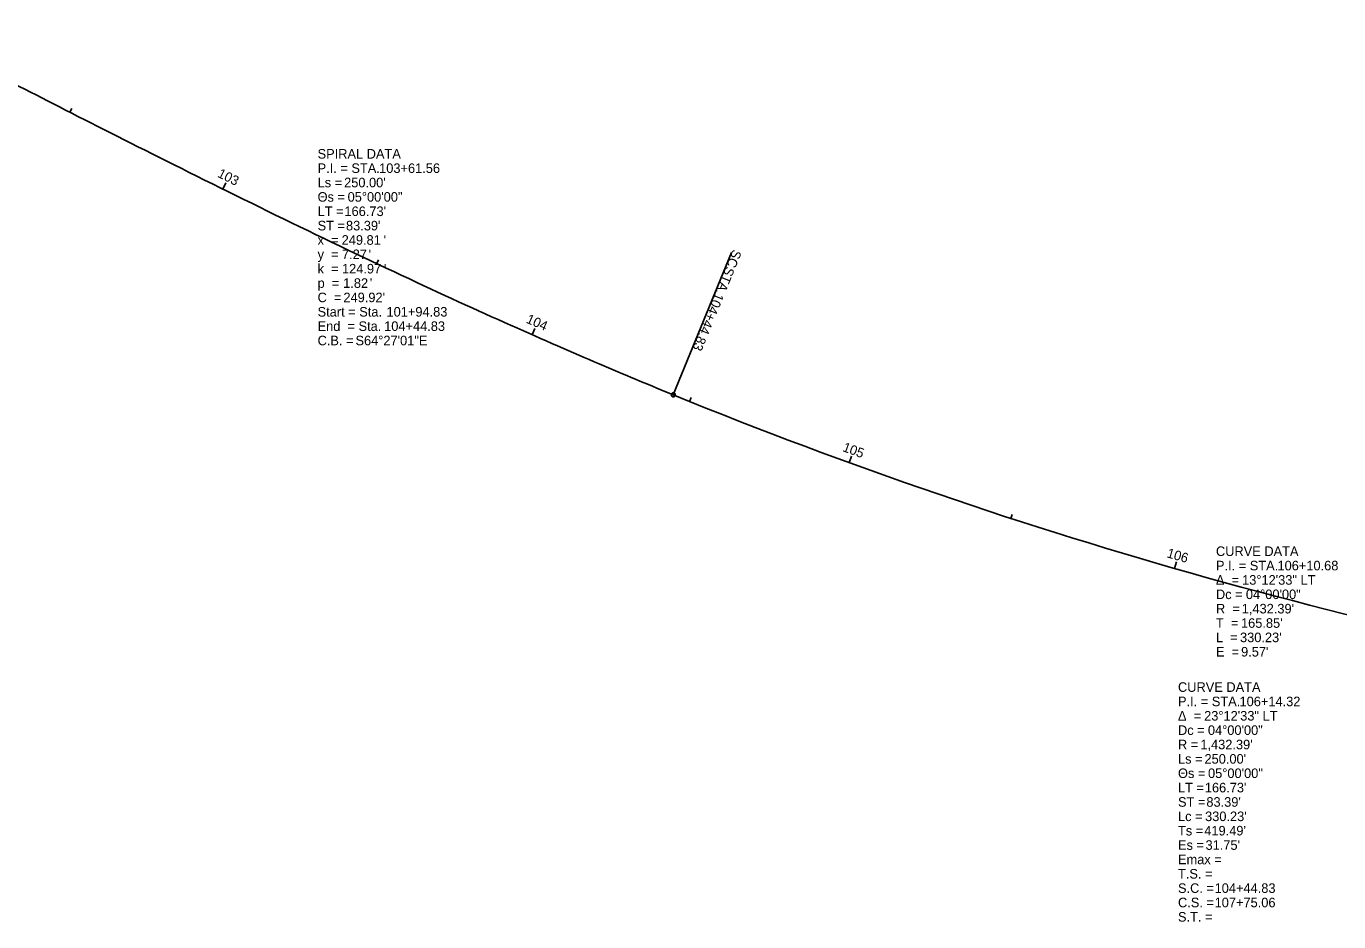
# Model space of a CAD drawing. Extents: x 231608 to 234640, y 535575 to 536125.
# Drawn here: x 233878.9 to 234262.6, y 535574.7 to 535836.6 of the extents above; entities that cross this region are included whole.
import ezdxf

# ---------------------------------------------------------------- set-up
doc = ezdxf.new("R2010")
doc.units = 0
for name, color, linetype in [('RW_X_CL', 7, 'Continuous'), ('RW_X_CL_100_Cardinal_Points', 7, 'Continuous'), ('RW_X_CL_100_Curve_Data', 7, 'Continuous'), ('RW_X_CL_100_Stations', 7, 'Continuous')]:
    doc.layers.add(name, color=color, linetype=linetype)

msp = doc.modelspace()

# ---------------------------------------------------------------- linework, layer by layer
at = {"layer": 'RW_X_CL'}
msp.add_arc((234609.64, 537054.91), 1432.39, 247.78373, 260.99287, dxfattribs=at)
msp.add_open_spline([(233842.58, 535836.64), (233848.75, 535833.46), (233861.1, 535827.11), (233885.82, 535814.44), (233916.78, 535798.71), (233954.1, 535780.19), (233991.7, 535762.22), (234023.31, 535747.85), (234048.8, 535736.82), (234061.62, 535731.48), (234068.05, 535728.85)], degree=3, dxfattribs=at)
at = {"layer": 'RW_X_CL_100_Cardinal_Points'}
msp.add_line((234068.05, 535728.85), (234085.07, 535770.51), dxfattribs=at)
msp.add_circle((234068.05, 535728.85), 0.6, dxfattribs=at)
at = {"layer": 'RW_X_CL_100_Stations'}
for p, q in [((233891.67, 535811.48), (233892.22, 535812.55)), ((233936.35, 535789.02), (233937.23, 535790.81)), ((233981.35, 535767.23), (233981.86, 535768.31)), ((234026.8, 535746.41), (234027.61, 535748.24)), ((234072.84, 535726.91), (234073.29, 535728.02)), ((234119.52, 535708.98), (234120.2, 535710.86)), ((234166.79, 535692.69), (234167.16, 535693.84)), ((234214.6, 535678.07), (234215.15, 535679.99))]:
    msp.add_line(p, q, dxfattribs=at)

# ---------------------------------------------------------------- texts
at = {"layer": 'RW_X_CL_100_Cardinal_Points'}
for s, p in [('SC', (234085.53, 535771.56)), (' STA. ', (234083.89, 535767.52)), ('104+44.83', (234080.36, 535758.89))]:
    msp.add_text(s, height=2.8, rotation=247.7837, dxfattribs=at).set_placement(p)
at = {"layer": 'RW_X_CL_100_Curve_Data'}
for s, p in [('SPIRAL DATA', (233964.07, 535797.93)), ('P.I. = STA. ', (233964.07, 535793.73)), ('103+61.56', (233982.06, 535793.73)), ('Ls = ', (233964.07, 535789.53)), ("250.00'", (233971.82, 535789.53)), ('Θs = ', (233964.07, 535785.33)), ('05°00\'00"', (233972.85, 535785.33)), ('LT = ', (233964.07, 535781.13)), ("166.73'", (233971.92, 535781.13)), ('ST = ', (233964.07, 535776.93)), ("83.39'", (233972.37, 535776.93)), ('x  = ', (233964.07, 535772.73)), ('249.81', (233971.1, 535772.73)), ("'", (233983.36, 535772.73)), ('y  = ', (233964.07, 535768.53)), ('7.27', (233971.2, 535768.53)), ("'", (233978.99, 535768.53)), ('k  = ', (233964.07, 535764.33)), ('124.97', (233971.2, 535764.33)), ("'", (233983.46, 535764.33)), ('p  = ', (233964.07, 535760.13)), ('1.82', (233971.55, 535760.13)), ("'", (233979.33, 535760.13)), ('C  = ', (233964.07, 535755.93)), ("249.92'", (233971.62, 535755.93)), ('Start = Sta. ', (233964.07, 535751.73)), ('101+94.83', (233984.22, 535751.73)), ('End  = Sta. ', (233964.07, 535747.53)), ('104+44.83', (233983.53, 535747.53)), ('C.B. = ', (233964.07, 535743.33)), ('S64°27\'01"E', (233975.14, 535743.33)), ('CURVE DATA', (234226.72, 535681.71)), ('P.I. = STA. ', (234226.72, 535677.51)), ('106+10.68', (234244.71, 535677.51)), ('Δ  = ', (234226.72, 535673.31)), ('13°12\'33" LT', (234234.37, 535673.31)), ('Dc = ', (234226.72, 535669.11)), ('04°00\'00"', (234235.47, 535669.11)), ('R  = ', (234226.72, 535664.91)), ("1,432.39'", (234234.26, 535664.91)), ('T  = ', (234226.72, 535660.71)), ("165.85'", (234234.04, 535660.71)), ('L  = ', (234226.72, 535656.51)), ("330.23'", (234233.76, 535656.51)), ('E  = ', (234226.72, 535652.31)), ("9.57'", (234234.07, 535652.31)), ('CURVE DATA', (234215.62, 535641.98)), ('P.I. = STA. ', (234215.62, 535637.78)), ('106+14.32', (234233.61, 535637.78)), ('Δ  = ', (234215.62, 535633.58)), ('23°12\'33" LT', (234223.27, 535633.58)), ('Dc = ', (234215.62, 535629.38)), ('04°00\'00"', (234224.37, 535629.38)), ('R = ', (234215.62, 535625.18)), ("1,432.39'", (234222.16, 535625.18)), ('Ls = ', (234215.62, 535620.98)), ("250.00'", (234223.37, 535620.98)), ('Θs = ', (234215.62, 535616.78)), ('05°00\'00"', (234224.4, 535616.78)), ('LT = ', (234215.62, 535612.58)), ("166.73'", (234223.47, 535612.58)), ('ST = ', (234215.62, 535608.38)), ("83.39'", (234223.92, 535608.38)), ('Lc = ', (234215.62, 535604.18)), ("330.23'", (234223.54, 535604.18)), ('Ts = ', (234215.62, 535599.98)), ("419.49'", (234223.31, 535599.98)), ('Es = ', (234215.62, 535595.78)), ("31.75'", (234223.67, 535595.78)), ('Emax = ', (234215.62, 535591.58)), ('T.S. = ', (234215.62, 535587.38)), ('S.C. = ', (234215.62, 535583.18)), ('104+44.83', (234226.33, 535583.18)), ('C.S. = ', (234215.62, 535578.98)), ('107+75.06', (234226.33, 535578.98)), ('S.T. = ', (234215.62, 535574.78))]:
    msp.add_text(s, height=2.8, dxfattribs=at).set_placement(p)
at = {"layer": 'RW_X_CL_100_Stations'}
for s, rotation, p in [('103', 333.6686, (233934.59, 535792.68)), ('104', 336.1513, (234024.82, 535750.02)), ('105', 339.9905, (234117.36, 535712.43)), ('106', 343.9905, (234212.16, 535681.37))]:
    msp.add_text(s, height=2.8, rotation=rotation, dxfattribs=at).set_placement(p)

doc.saveas('drawing.dxf')
